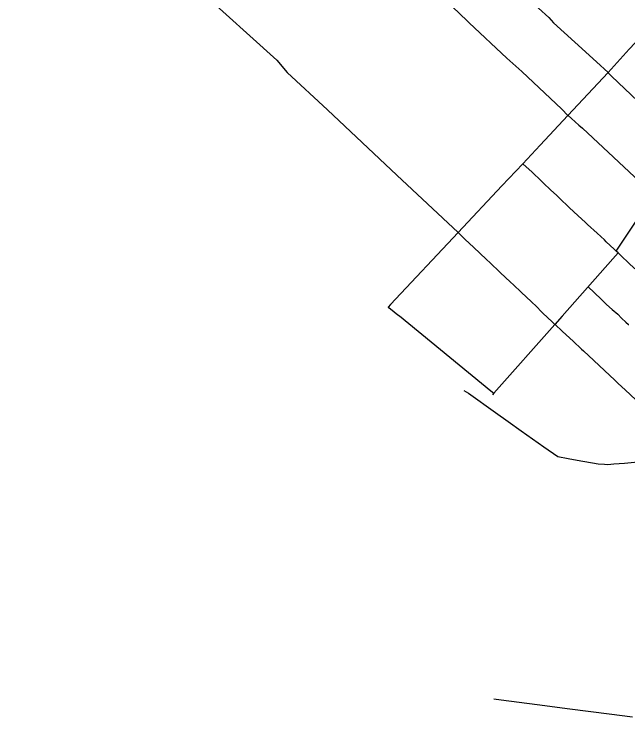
# Model space of a CAD drawing. Header units: inches. Extents: x 170101 to 178921, y 438267 to 453456.
# Drawn here: x 171286 to 172575, y 440760 to 442234 of the extents above; entities that cross this region are included whole.
import ezdxf

# ---------------------------------------------------------------- set-up
doc = ezdxf.new("R2010")
doc.units = ezdxf.units.IN
doc.header["$MEASUREMENT"] = 0

msp = doc.modelspace()

# ---------------------------------------------------------------- linework, layer by layer
for points in [[(171285.8, 442650.1), (171343.3, 442596.5), (171414.4, 442529.7), (171521.3, 442428.9), (171674, 442285.2), (171836.7, 442137.3), (171858.3, 442112), (171942.9, 442033.2), (172088.6, 441896.6), (172216.8, 441775.8)], [(172160.8, 442456.6), (172207.8, 442412), (172263.2, 442359.9), (172302.3, 442324), (172364.2, 442267), (172407.2, 442227.2), (172417.2, 442216), (172461.9, 442175.3), (172507.2, 442134.2), (172531.5, 442111.8)], [(172077.1, 442367.6), (172117, 442331), (172168.9, 442282.4), (172216.3, 442238.6), (172239.9, 442215.9), (172319.3, 442142), (172350.4, 442113.8), (172434.7, 442034.5), (172447.3, 442021.8)], [(172352.5, 441920.4), (172389.2, 441959.6), (172447.3, 442021.8), (172531.5, 442111.8), (172575.5, 442160.3), (172638.1, 442226.1)], [(172531.5, 442111.8), (172532, 442111.3), (172538.9, 442104), (172704.5, 441946.7), (172713.2, 441938.4)], [(172548.6, 441736.9), (172558.3, 441751.5), (172607.2, 441825.1), (172614.8, 441836.7), (172616.2, 441838.7), (172626, 441853.5), (172627.3, 441854.8), (172640, 441868), (172654.5, 441882.1), (172668.5, 441895.6), (172669.1, 441896.2), (172683.6, 441910.3), (172698, 441924.5), (172713.2, 441938.4), (172714.1, 441939.3), (172714.3, 441939.4), (172738.1, 441965.3), (172742.9, 441970.4), (172761, 441988.6), (172761.1, 441988.7), (172827.3, 442051.8), (172839.8, 442063.7)], [(172447.3, 442021.8), (172447.9, 442021.2), (172455.1, 442014.9), (172462.6, 442008.2), (172470.1, 442001.5), (172477.6, 441994.9), (172618.8, 441862.8), (172627.3, 441854.8)], [(172352.5, 441920.4), (172308.9, 441874), (172216.8, 441775.8), (172075.3, 441625), (172070.5, 441619.8)], [(172587.5, 441700.1), (172573.7, 441712.9), (172573.3, 441713.3), (172560.2, 441725.8), (172552.4, 441733.3), (172548.6, 441736.9), (172544, 441741.3), (172527.8, 441756.8), (172524.1, 441760.4), (172508.3, 441775), (172488.7, 441793.1), (172483.8, 441797.7), (172469, 441811.1), (172449.7, 441828.5), (172449.2, 441828.9), (172430, 441847.4), (172423.7, 441853.4), (172410.7, 441865.8), (172395.9, 441879.9), (172393.2, 441882.5), (172391.5, 441884.2), (172372.3, 441902.7), (172352.5, 441920.4)], [(172216.8, 441775.8), (172226.6, 441766.3), (172232.3, 441761), (172239.8, 441754.1), (172261.6, 441733.5), (172277.2, 441718.8), (172283.5, 441712.9), (172305.3, 441692.3), (172327.1, 441671.8), (172332.9, 441666.3), (172348.9, 441651.2), (172370.7, 441630.6), (172381.1, 441620.8), (172392.1, 441609.5), (172395, 441606.6), (172414, 441589), (172420.2, 441583.2), (172420.3, 441583.1), (172435.3, 441569.2), (172436, 441568.6), (172458, 441548.2), (172476, 441531.4), (172479.9, 441527.8), (172501.8, 441507.3), (172523.8, 441486.8), (172545.7, 441466.3), (172552.9, 441459.6), (172567.6, 441445.8), (172589.4, 441425.3)], [(172552.4, 441733.3), (172541.3, 441720.7), (172435.5, 441600.4), (172420.2, 441583.2), (172292.2, 441439), (172289.3, 441435.8)], [(172489.5, 441661.8), (172502.1, 441650.4), (172517.7, 441635.8), (172528.3, 441625.3), (172540.2, 441614.5), (172551.7, 441604.5), (172559.8, 441596.4), (172568.5, 441588.2), (172574.1, 441583), (172575, 441583.3)], [(172070.1, 441620.1), (172070.5, 441619.8), (172075.2, 441616.1), (172083.1, 441609.8), (172090.9, 441603.6), (172093.8, 441601.3), (172285.7, 441444.3), (172292.2, 441439)], [(172228.9, 441444.8), (172238.6, 441438.8), (172295.3, 441398.6), (172322.3, 441379.4), (172349.2, 441360.3), (172396.6, 441326.8), (172426, 441306), (172447.8, 441302.2), (172466.8, 441298.8), (172510.4, 441291.1), (172524.2, 441289.9), (172530.9, 441289.4), (172543.4, 441290.9), (172565.7, 441292.3), (172587, 441294.1), (172605.8, 441295.1), (172612.3, 441295.2)], [(172292.1, 440797.8), (172307.4, 440795.8), (172382.7, 440785.8), (172451.2, 440776.9), (172533.8, 440766.2), (172582.6, 440760)]]:
    msp.add_lwpolyline(points)

doc.saveas('drawing.dxf')
